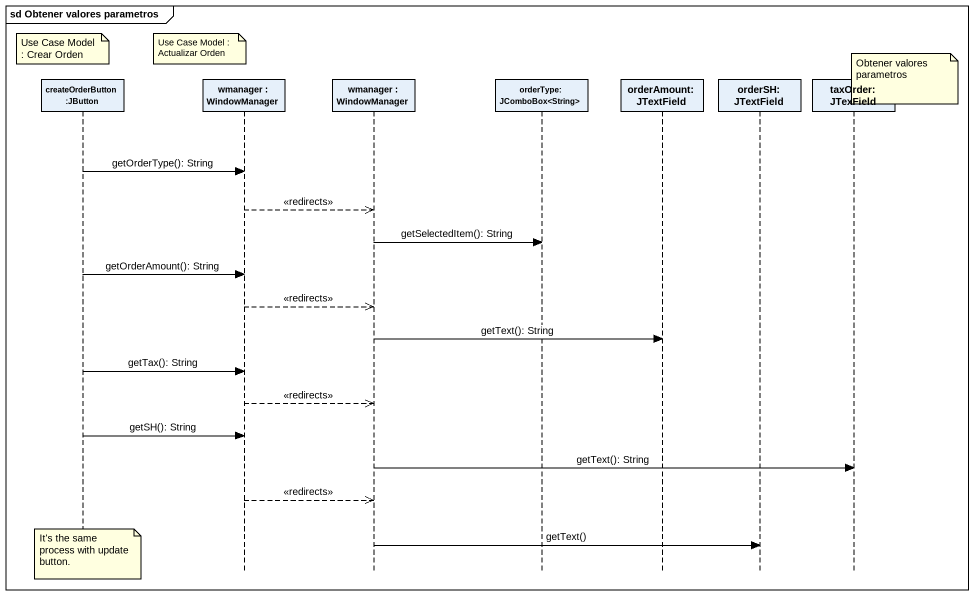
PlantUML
@startuml
mainframe sd Obtener valores parametros
hide footbox
participant "createOrderButton :JButton" as createOrderButton_JButton
participant "wmanager : WindowManager" as wmanager
participant "wmanager : WindowManager" as wmanager_2
participant "orderType: JComboBox<String>" as orderType_JComboBox_String
participant "orderAmount: JTextField" as orderAmount_JTextField
participant "orderSH: JTextField" as orderSH_JTextField
participant "taxOrder: JTexField" as taxOrder_JTexField

note over createOrderButton_JButton : Use Case Model : Crear Orden
note over wmanager : Use Case Model : Actualizar Orden
note over taxOrder_JTexField : Obtener valores parametros
createOrderButton_JButton -> wmanager : getOrderType(): String
wmanager -->> wmanager_2 : <<redirects>>
wmanager_2 -> orderType_JComboBox_String : getSelectedItem(): String
createOrderButton_JButton -> wmanager : getOrderAmount(): String
wmanager -->> wmanager_2 : <<redirects>>
wmanager_2 -> orderAmount_JTextField : getText(): String
createOrderButton_JButton -> wmanager : getTax(): String
wmanager -->> wmanager_2 : <<redirects>>
createOrderButton_JButton -> wmanager : getSH(): String
wmanager_2 -> taxOrder_JTexField : getText(): String
wmanager -->> wmanager_2 : <<redirects>>
wmanager_2 -> orderSH_JTextField : getText()
note over createOrderButton_JButton : It's the same process with update button.
@enduml
